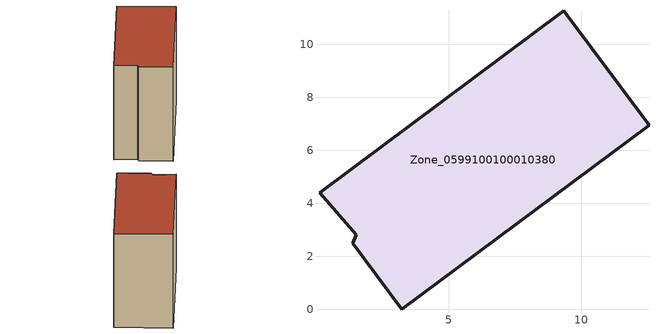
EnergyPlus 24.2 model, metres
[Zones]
Zone_0599100100010380
 floor ground (C_G): 0.11,4.4 9.34,11.26 12.55,6.95 3.22,0 1.36,2.49 1.5,2.81 z0
 wall outside (C_F): 3.22,0 12.55,6.95 9.34,11.26 0.11,4.4 1.5,2.81 1.36,2.49 3.22,0 z0:9.61
 roof outside (C_R): 9.34,11.26 0.11,4.4 1.5,2.81 1.36,2.49 3.22,0 12.55,6.95 z9.61
[BUILDING]
Pand.0599100100010380: North Axis=0; Terrain=City; Loads Convergence Tolerance Value=0.04; Temperature Convergence Tolerance Value=0.4; Solar Distribution=FullExterior; Maximum Number of Warmup Days=25; Minimum Number of Warmup Days=1
[Site:Location]
Rotterdam.The.Hague.AP_ZH_NLD Design_Conditions: Latitude=51.96; Longitude=4.45; Time Zone=1; Elevation=-4.5
[SITE:GROUNDTEMPERATURE:BUILDINGSURFACE]
18, 18, 18, 18, 18, 18, 18, 18, 18, 18, 18, 18
[MATERIAL] Thermal Absorptance=0.9; Solar Absorptance=0.7; Visible Absorptance=0.7
Name | Roughness | Thickness | Conductivity | Density | Specific Heat
G.TI.2015-2018 | MediumSmooth | 0.15 | 0.0428571 | 540 | 1210
F.TI.2015-2018 | Rough | 0.3 | 0.0666667 | 1920 | 840
R.TI.2015-2018 | MediumRough | 0.2 | 0.0333333 | 1500 | 1000
[CONSTRUCTION]
C_G: G.TI.2015-2018
C_F: F.TI.2015-2018
C_R: R.TI.2015-2018
[ZONE]
Zone_0599100100010380: Type=1; Multiplier=1; Ceiling Height=Autocalculate; Volume=Autocalculate; Floor Area=autocalculate; Part of Total Floor Area=Yes
[ZONEINFILTRATION:DESIGNFLOWRATE]
Infil_Zone_0599100100010380: Zone or ZoneList or Space or SpaceList=Zone_0599100100010380; Schedule=AlwaysOn; Design Flow Rate Calculation Method=Flow/Area; Flow Rate per Floor Area=0.0015; Constant Term Coefficient=1; Temperature Term Coefficient=0; Velocity Term Coefficient=0; Velocity Squared Term Coefficient=0
[HVACTEMPLATE:ZONE:IDEALLOADSAIRSYSTEM]
Zone_0599100100010380: Maximum Heating Supply Air Temperature=50; Minimum Cooling Supply Air Temperature=13; Maximum Heating Supply Air Humidity Ratio=0.0156; Minimum Cooling Supply Air Humidity Ratio=0.0077; Heating Limit=NoLimit; Cooling Limit=NoLimit; Dehumidification Control Type=ConstantSensibleHeatRatio; Cooling Sensible Heat Ratio=0.7; Dehumidification Setpoint=60; Humidification Control Type=None; Humidification Setpoint=30; Outdoor Air Method=None; Outdoor Air Flow Rate per Person=0.00944; Outdoor Air Flow Rate per Zone Floor Area=0; Outdoor Air Flow Rate per Zone=0; Demand Controlled Ventilation Type=None; Outdoor Air Economizer Type=NoEconomizer; Heat Recovery Type=None; Sensible Heat Recovery Effectiveness=0.7; Latent Heat Recovery Effectiveness=0.65
[ZONECONTROL:THERMOSTAT]
ThermostatControl_Zone_0599100100010380: Zone or ZoneList=Zone_0599100100010380; Control Type Schedule=DualSetpointControlType; Control 1=Thermostat_Zone_0599100100010380; Temperature Difference Between Cutout And Setpoint=0
[THERMOSTATSETPOINT:DUALSETPOINT]
Thermostat_Zone_0599100100010380: Heating Setpoint Temperature Schedule=HeatingSetpoint_Zone_0599100100010380; Cooling Setpoint Temperature Schedule=CoolingSetpoint_Zone_0599100100010380
[SCHEDULE:COMPACT]
HeatingSetpoint_Zone_0599100100010380: Through: 12/31, For: AllDays, Until: 24:00, 21
CoolingSetpoint_Zone_0599100100010380: Through: 12/31, For: AllDays, Until: 24:00, 24
DualSetpointControlType: Through: 12/31, For: AllDays, Until: 24:00, 4
AlwaysOn: Through: 12/31, For: AllDays, Until: 24:00, 1
